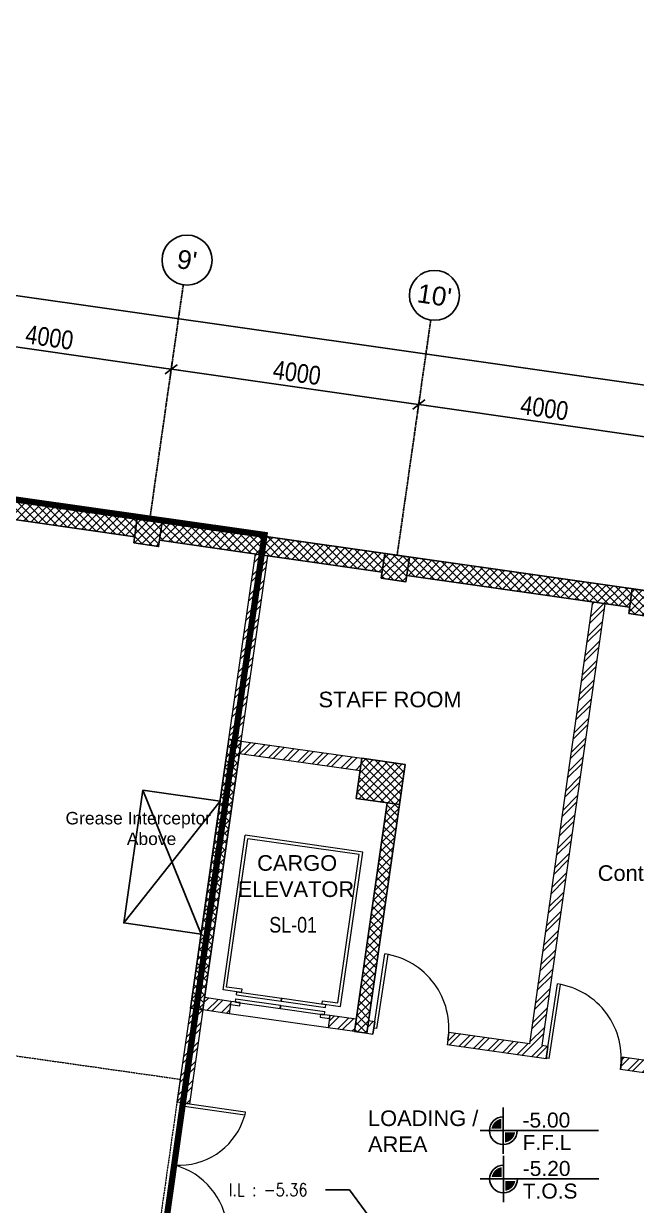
# Model space of a CAD drawing. Header units: inches. Extents: x 860051 to 1567527, y 277639 to 595672.
# Drawn here: x 1054677 to 1064481, y 358792 to 377720 of the extents above; entities that cross this region are included whole.
import ezdxf
from ezdxf.enums import TextEntityAlignment as Align

# ---------------------------------------------------------------- set-up
doc = ezdxf.new("R2010")
doc.units = ezdxf.units.IN
doc.header["$MEASUREMENT"] = 0
for name, pattern in [('CENTER', [50.8, 31.75, -6.35, 6.35, -6.35]), ('DASHED2', [9.525, 6.35, -3.175]), ('DOT2', [3.175, 0, -3.175]), ('HIDDEN', [9.525, 6.35, -3.175])]:
    doc.linetypes.add(name, pattern=pattern)
for name, color, linetype, lineweight in [('A-BLOCK', 43, 'Continuous', 13), ('A-DOOR', 10, 'Continuous', 15), ('A-ELEVATOR', 54, 'Continuous', 5), ('A-HATCH CONCRETE', 254, 'Continuous', 5), ('A-LEASING LINE', 7, 'DASHED2', 9), ('escape route', 8, 'HIDDEN', 15), ('wall hatch', 252, 'Continuous', 0)]:
    doc.layers.add(name, color=color, linetype=linetype, lineweight=lineweight)
for name, color, linetype in [('A-TEXT', 3, 'Continuous'), ('Axis', 9, 'CENTER'), ('dim-axis', 15, 'Continuous'), ('FFNEW', 252, 'Continuous'), ('P-PIPE-DRA-TXT', 181, 'Continuous'), ('P-VP-TXT', 181, 'Continuous'), ('S-COL', 210, 'Continuous'), ('S-WALL', 1, 'Continuous'), ('SHAFT', 7, 'Continuous'), ('STEEL', 5, 'Continuous'), ('TAXT', 3, 'Continuous'), ('TEXT', 181, 'Continuous')]:
    doc.layers.add(name, color=color, linetype=linetype)
doc.styles.add('ARIAL', font='ARIALN.TTF')
doc.styles.add('SS', font='romand.shx', dxfattribs={"width": 0.85, "height": 200})
doc.styles.get("Standard").update_dxf_attribs({"font": 'arial.ttf'})
doc.styles.add('style1', font='arial.ttf')
doc.dimstyles.new('1-100', dxfattribs={"dimtxt": 0.16, "dimasz": 0.15, "dimexe": 0.16, "dimexo": 0.0625, "dimgap": 0.05, "dimtad": 3, "dimzin": 0, "dimdsep": 46, "dimtxsty": 'Standard', "dimcen": 0.09, "dimclrd": 1, "dimclre": 256, "dimclrt": 2, "dimadec": 0, "dimazin": 0, "dimtfac": 1, "dimtofl": 0, "dimtmove": 2, "dimatfit": 2, "dimfxl": 1, "dimtolj": 1, "dimtzin": 0, "dimlwd": -1, "dimarcsym": 0})
doc.dimstyles.new('DIM-100', dxfattribs={"dimscale": 150, "dimtxt": 2, "dimasz": 1, "dimexe": 0.75, "dimexo": 1, "dimgap": 0.5, "dimtad": 1, "dimdec": 0, "dimzin": 11, "dimdsep": 46, "dimtxsty": 'ARIAL', "dimblk": 'R', "dimcen": 2.5, "dimdle": 1, "dimclrd": 256, "dimclre": 256, "dimclrt": 256, "dimazin": 0, "dimtfac": 1, "dimtdec": 0, "dimtix": 1, "dimtmove": 2, "dimatfit": 3, "dimldrblk": 'R', "dimtolj": 1, "dimtzin": 3, "dimlwd": -1, "dimlwe": 13, "dimarcsym": 0})
pattern_1 = [(45, (1013453.12, -69120.43), (-132.58252, 132.58252), []), (45, (1013541.5, -69120.43), (-132.58252, 132.58252), [])]
pattern_2 = [(45, (1013480.555, -68927.58), (-66.29126, 66.29126), []), (135, (1013480.555, -68927.58), (-66.29126, -66.29126), [])]

# ---------------------------------------------------------------- blocks, each defined once
blk = doc.blocks.new('R')
for p, q in [((-1.05, 0), (1.05, 0)), ((0, -1.05), (0, 1.05))]:
    blk.add_line(p, q)
at = {"color": 4, "lineweight": 13}
blk.add_line((-0.71, -0.71), (0.71, 0.71), dxfattribs=at)
blk = doc.blocks.new('*D104')
at = {"layer": 'Defpoints', "color": 0, "transparency": 16777216}
for p in [(1420642, 597441), (1470715, 593565), (1470260, 590370)]:
    blk.add_point(p, dxfattribs=at)
at = {"layer": 'dim-axis', "color": 251, "linetype": 'DOT2', "lineweight": 13, "transparency": 16777216}
for p, q in [((1420663, 597590), (1421113, 600748)), ((1470281, 590519), (1470731, 593676))]:
    blk.add_line(p, q, dxfattribs=at)
at = {"layer": 'dim-axis', "color": 251, "transparency": 16777216}
blk.add_line((1421216, 600619), (1470596, 593582), dxfattribs=at)
at = {"layer": 'dim-axis', "color": 251, "transparency": 16777216, "xscale": 120, "yscale": 120, "zscale": 120}
for p, rotation in [((1421097, 600636), 171.8890881608404), ((1470715, 593565), 351.8890881608405)]:
    blk.add_blockref('R', p, dxfattribs=dict(at, rotation=rotation))
at = {"layer": 'dim-axis', "color": 251, "transparency": 16777216, "insert": (1445938, 597327), "char_height": 300, "attachment_point": 5, "rotation": 351.8891, "style": 'ARIAL'}
blk.add_mtext('\\A1;50119', dxfattribs=at)
blk = doc.blocks.new('*D80')
at = {"layer": 'Defpoints', "color": 0, "transparency": 16777216}
for p in [(1450492, 597002), (1454452, 596437), (1454259, 595084)]:
    blk.add_point(p, dxfattribs=at)
at = {"layer": 'dim-axis', "color": 251, "linetype": 'DOT2', "lineweight": 13, "transparency": 16777216}
for p, q in [((1450471, 596853), (1450283, 595538)), ((1454431, 596288), (1454243, 594973))]:
    blk.add_line(p, q, dxfattribs=at)
at = {"layer": 'dim-axis', "color": 251, "transparency": 16777216}
blk.add_line((1450418, 595633), (1454140, 595101), dxfattribs=at)
at = {"layer": 'dim-axis', "color": 251, "transparency": 16777216, "xscale": 120, "yscale": 120, "zscale": 120}
for p, rotation in [((1450299, 595650), 171.8736112541112), ((1454259, 595084), 351.8736112541112)]:
    blk.add_blockref('R', p, dxfattribs=dict(at, rotation=rotation))
at = {"layer": 'dim-axis', "color": 251, "transparency": 16777216, "insert": (1452311, 595593), "char_height": 300, "attachment_point": 5, "rotation": 351.8736, "style": 'ARIAL'}
blk.add_mtext('\\A1;4000', dxfattribs=at)
blk = doc.blocks.new('*D81')
at = {"layer": 'Defpoints', "color": 0, "transparency": 16777216}
for p in [(1454452, 596437), (1458412, 595871), (1458219, 594519)]:
    blk.add_point(p, dxfattribs=at)
at = {"layer": 'dim-axis', "color": 251, "linetype": 'DOT2', "lineweight": 13, "transparency": 16777216}
for p, q in [((1454431, 596288), (1454243, 594973)), ((1458391, 595723), (1458203, 594407))]:
    blk.add_line(p, q, dxfattribs=at)
at = {"layer": 'dim-axis', "color": 251, "transparency": 16777216}
blk.add_line((1454378, 595067), (1458100, 594536), dxfattribs=at)
at = {"layer": 'dim-axis', "color": 251, "transparency": 16777216, "xscale": 120, "yscale": 120, "zscale": 120}
for p, rotation in [((1454259, 595084), 171.8736112541112), ((1458219, 594519), 351.8736112541112)]:
    blk.add_blockref('R', p, dxfattribs=dict(at, rotation=rotation))
at = {"layer": 'dim-axis', "color": 251, "transparency": 16777216, "insert": (1456271, 595027), "char_height": 300, "attachment_point": 5, "rotation": 351.8736, "style": 'ARIAL'}
blk.add_mtext('\\A1;4000', dxfattribs=at)
blk = doc.blocks.new('*D82')
at = {"layer": 'Defpoints', "color": 0, "transparency": 16777216}
for p in [(1458412, 595871), (1462372, 595306), (1462179, 593953)]:
    blk.add_point(p, dxfattribs=at)
at = {"layer": 'dim-axis', "color": 251, "linetype": 'DOT2', "lineweight": 13, "transparency": 16777216}
for p, q in [((1458391, 595723), (1458203, 594407)), ((1462351, 595157), (1462163, 593842))]:
    blk.add_line(p, q, dxfattribs=at)
at = {"layer": 'dim-axis', "color": 251, "transparency": 16777216}
blk.add_line((1458338, 594502), (1462060, 593970), dxfattribs=at)
at = {"layer": 'dim-axis', "color": 251, "transparency": 16777216, "xscale": 120, "yscale": 120, "zscale": 120}
for p, rotation in [((1458219, 594519), 171.8736112541112), ((1462179, 593953), 351.8736112541112)]:
    blk.add_blockref('R', p, dxfattribs=dict(at, rotation=rotation))
at = {"layer": 'dim-axis', "color": 251, "transparency": 16777216, "insert": (1460231, 594462), "char_height": 300, "attachment_point": 5, "rotation": 351.8736, "style": 'ARIAL'}
blk.add_mtext('\\A1;4000', dxfattribs=at)
blk = doc.blocks.new('SGSR')
at = {"layer": 'Axis', "color": 251, "ltscale": 0.5}
for p, q in [((1453914.5, 592670), (1454452.2, 596436.6)), ((1457874.3, 592104.8), (1458412, 595871.2))]:
    blk.add_line(p, q, dxfattribs=at)
at = {"layer": 'Axis', "color": 251, "linetype": 'Continuous'}
for centre in [(1454511.7, 596832.4), (1458471.4, 596267.3)]:
    blk.add_circle(centre, 400, dxfattribs=at)
at = {"layer": 'S-WALL', "color": 251}
blk.add_lwpolyline([(1417889.2, 562458.6), (1468019.2, 562458.6), (1469810.8, 590401.2), (1420184.3, 597484.1)], close=True, dxfattribs=at)
at = {"layer": 'Axis', "color": 251, "linetype": 'Continuous', "style": 'style1'}
for s, p in [("9'", (1454511.7, 596832.4)), ("10'", (1458471.4, 596267.3))]:
    blk.add_text(s, height=300, rotation=351.41133, dxfattribs=at).set_placement(p, align=Align.MIDDLE)
at = {"layer": 'dim-axis', "color": 251}
dim = blk.add_aligned_dim(p1=(1420641.6, 597441.4), p2=(1470259.6, 590370.1), distance=3227.1, dimstyle='DIM-100', override={"dimasz": 0.8, "dimclrd": 251, "dimclre": 251, "dimclrt": 251}, dxfattribs=at)
dim.commit()
dim.dimension.update_dxf_attribs({"geometry": '*D104', "text_midpoint": (1445938.1, 597326.5)})
for base, p1, p2, picture, middle in [((1454259.1, 595084.1), (1450492.3, 597001.9), (1454452.2, 596436.6), '*D80', (1452311.4, 595592.7)), ((1458218.9, 594518.7), (1454452.2, 596436.6), (1458412, 595871.2), '*D81', (1456271.2, 595027.3)), ((1462178.7, 593953.2), (1458412, 595871.2), (1462371.9, 595305.9), '*D82', (1460231.1, 594461.8))]:
    dim = blk.add_linear_dim(base=base, p1=p1, p2=p2, angle=171.87361, dimstyle='DIM-100', override={"dimasz": 0.8, "dimclrd": 251, "dimclre": 251, "dimclrt": 251}, dxfattribs=at)
    dim.commit()
    dim.dimension.update_dxf_attribs({"geometry": picture, "text_midpoint": middle})

msp = doc.modelspace()

# ---------------------------------------------------------------- hatches: boundary and pattern name
at = {"layer": 'A-HATCH CONCRETE'}
h = msp.add_hatch(dxfattribs=at)
h.set_pattern_fill('ANSI37', color=251, scale=750)
h.set_pattern_definition([(45, (1013479.92, -68927.58), (-66.29126, 66.29126), []), (135, (1013479.92, -68927.58), (-66.29126, -66.29126), [])])
h.paths.add_polyline_path([(1056439.2, 369401.9), (1056835.2, 369345.3), (1056891.7, 369741.3), (1056495.7, 369797.9)])
h = msp.add_hatch(dxfattribs=at)
h.set_pattern_fill('ANSI37', color=254, scale=750)
h.set_pattern_definition([(45, (1013479.92, -68927.58), (-66.29126, 66.29126), []), (135, (1013479.92, -68927.58), (-66.29126, -66.29126), [])])
h.paths.add_polyline_path([(1060399.1, 368836.6), (1060795.1, 368780.1), (1060851.6, 369176.1), (1060455.6, 369232.6)])
h = msp.add_hatch(dxfattribs=at)
h.set_pattern_fill('ANSI37', color=254, scale=750)
h.set_pattern_definition(pattern_2)
h.paths.add_polyline_path([(1064359.6, 368271.3), (1064755.6, 368214.8), (1064812.1, 368610.8), (1064416.1, 368667.3)])
h = msp.add_hatch(dxfattribs=at)
h.set_pattern_fill('ANSI37', color=251, scale=750)
h.set_pattern_definition([(45, (1013480.555, -68927.58), (-66.29126, 66.29126), []), (135, (1013480.555, -68927.58), (-66.29126, -66.29126), [])])
h.paths.add_polyline_path([(1057960.6, 366256.8), (1058158.5, 366228.5), (1057543.8, 361922.2), (1057345.9, 361950.4)])
h = msp.add_hatch(dxfattribs=at)
h.set_pattern_fill('ANSI37', color=254, scale=750)
h.set_pattern_definition(pattern_2)
h.paths.add_polyline_path([(1060088.9, 365953), (1059997.1, 365309.5), (1060690.1, 365210.6), (1060781.9, 365854.1)])
h = msp.add_hatch(dxfattribs=at)
h.set_pattern_fill('ANSI37', color=254, scale=750)
h.set_pattern_definition(pattern_2)
h.paths.add_polyline_path([(1060690.1, 365210.6), (1060492.1, 365238.9), (1059969.3, 361576.2), (1060167.3, 361547.5)])
at = {"layer": 'STEEL', "ltscale": 0.5}
for points in [[(1062322.2, 360019.6), (1062162.6, 360019.6, -0.3250229), (1062322.2, 360179.2)], [(1062541.9, 359959.6), (1062382.2, 359959.6), (1062382.2, 359799.9, 0.3250229)], [(1062326, 359244.5), (1062166.4, 359244.5, -0.3250229), (1062326, 359404.2)], [(1062545.7, 359184.5), (1062386, 359184.5), (1062386, 359024.9, 0.3250229)]]:
    msp.add_hatch(color=254, dxfattribs=at).paths.add_polyline_path(points)
at = {"layer": 'wall hatch', "ltscale": 500}
h = msp.add_hatch(dxfattribs=at)
h.set_pattern_fill('ANSI32', color=251, scale=500)
h.set_pattern_definition([(45, (1104342.45, 800970.28), (-132.58252, 132.58252), []), (45, (1104430.84, 800970.28), (-132.58252, 132.58252), [])])
h.paths.add_polyline_path([(1058581.9, 369198.4), (1058383.9, 369226.6), (1057960.6, 366256.8), (1058158.5, 366228.5)])
h.paths.add_polyline_path([(1058130.4, 366030.5), (1058158.6, 366228.5), (1058158.5, 366228.5), (1058130.2, 366030.5)])
h = msp.add_hatch(dxfattribs=at)
h.set_pattern_fill('ANSI32', color=254, scale=500)
h.set_pattern_definition([(45, (1013480.56, -68927.58), (-132.58252, 132.58252), []), (45, (1013568.94, -68927.58), (-132.58252, 132.58252), [])])
h.paths.add_polyline_path([(1061454.3, 361364), (1063038.2, 361138), (1063066.5, 361336), (1062967.5, 361350.1), (1063977.7, 368428.3), (1063779.7, 368456.5), (1062769.5, 361378.4), (1061482.5, 361562), (1061482.5, 361562)])
h.paths.add_polyline_path([(1060167.3, 361547.7), (1060266.3, 361533.6), (1060293.2, 361731.8), (1060195.6, 361746.4)])
h = msp.add_hatch(dxfattribs=at)
h.set_pattern_fill('ANSI35', color=254, scale=500)
h.set_pattern_definition([(45, (1065528.91, 357536.53), (-88.3883, 88.3883), []), (45, (1065617.3, 357536.53), (-88.3883, 88.3883), [156.25, -31.25, 0, -31.25])])
edge = h.paths.add_edge_path(flags=17)
edge.add_line((1067161, 368028), (1066963.1, 368056.3))
edge.add_line((1066963.1, 368056.3), (1065851.4, 360267.7))
edge.add_line((1065851.4, 360267.7), (1066064.9, 360237.2))
edge.add_line((1066064.9, 360237.2), (1067161, 368028))
edge.add_line((1067161, 368028), (1066963.1, 368056.3))
h.paths.add_polyline_path([(1067161, 368028), (1066963.1, 368056.3), (1065851.4, 360267.7), (1066064.9, 360237.2)], flags=17)
h.paths.add_polyline_path([(1065336.9, 356718.9), (1065365.1, 356916.9), (1061373.4, 357486.6), (1061373.4, 357325.1), (1061373.4, 357288.1), (1061373.4, 346559.4), (1061573.4, 346559.4), (1061573.4, 357256)])
h.paths.add_polyline_path([(1065655, 357532.1), (1065457, 357560.3), (1065421.6, 357312.8), (1065619.6, 357284.6)])
h.paths.add_polyline_path([(1061373.4, 345259.4), (1061573.4, 345262.3), (1061573.4, 345359.4), (1061373.4, 345359.4)])
h = msp.add_hatch(dxfattribs=at)
h.set_pattern_fill('ANSI32', color=254, scale=500)
h.set_pattern_definition([(45, (1104342.45, 800970.28), (-132.58252, 132.58252), []), (45, (1104430.84, 800970.28), (-132.58252, 132.58252), [])])
h.paths.add_polyline_path([(1058158.5, 366228.5), (1058130.2, 366030.5), (1060060.7, 365755), (1060088.9, 365952.9)])
h = msp.add_hatch(dxfattribs=at)
h.set_pattern_fill('ANSI32', color=251, scale=500)
h.set_pattern_definition([(45, (1013453.12, -69120.43), (-132.58252, 132.58252), []), (45, (1013541.5, -69120.43), (-132.58252, 132.58252), [])])
h.paths.add_polyline_path([(1057543.9, 361922.2), (1057572.2, 362120.5), (1057571.8, 362120.6), (1057545.2, 361931.6), (1057544.6, 361927), (1057543.9, 361922), (1057543.9, 361922)])
h = msp.add_hatch(dxfattribs=at)
h.set_pattern_fill('ANSI32', color=254, scale=500)
h.set_pattern_definition(pattern_1)
h.paths.add_polyline_path([(1057543.9, 361922), (1057964.3, 361866.2), (1057992.3, 362061.9), (1057571.8, 362120.6), (1057545.2, 361931.6), (1057544.6, 361927)])
h = msp.add_hatch(dxfattribs=at)
h.set_pattern_fill('ANSI32', color=251, scale=500)
h.set_pattern_definition([(45, (1013480.56, -68927.58), (-132.58252, 132.58252), []), (45, (1013568.94, -68927.58), (-132.58252, 132.58252), [])])
h.paths.add_polyline_path([(1057328.6, 360416.6), (1057543.8, 361922.2), (1057345.9, 361950.4), (1057133.6, 360444.9)])
h = msp.add_hatch(dxfattribs=at)
h.set_pattern_fill('ANSI32', color=254, scale=500)
h.set_pattern_definition(pattern_1)
h.paths.add_polyline_path([(1059983.8, 361680.1), (1059997.2, 361774), (1059576.9, 361834), (1059548.7, 361636), (1059969, 361576), (1059983.2, 361676.4)])
h = msp.add_hatch(dxfattribs=at)
h.set_pattern_fill('ANSI32', color=254, scale=500)
h.set_pattern_definition([(45, (1013452.27, -69125.6), (-132.58252, 132.58252), []), (45, (1013540.66, -69125.6), (-132.58252, 132.58252), [])])
h.paths.add_polyline_path([(1065909.1, 360728.2), (1065937.4, 360926.2), (1064254.4, 361166.4), (1064226.2, 360968.4)])
h.paths.add_polyline_path([(1070788.2, 360234.1), (1070760, 360036.1), (1071702.8, 359902.5), (1071715.7, 360102.7)])
h.paths.add_polyline_path([(1068186, 360403.2), (1068214.3, 360601.2), (1066135.4, 360898), (1066107.1, 360700)])

# ---------------------------------------------------------------- linework, layer by layer
at = {"layer": 'A-BLOCK', "color": 254, "ltscale": 100}
for p, q in [((1063779.7, 368456.5), (1062769.5, 361378.4)), ((1063977.7, 368428.3), (1062967.5, 361350.1)), ((1058158.5, 366228.5), (1060088.9, 365953)), ((1057924.8, 365958.5), (1057924.2, 365958.6)), ((1057931.9, 366059.8), (1057939.1, 366058.7)), ((1058130.2, 366030.5), (1060060.6, 365755.1)), ((1057993, 362060.1), (1057572.1, 362119.9)), ((1057964.7, 361862.1), (1057543.9, 361922.2)), ((1057993, 362060.1), (1057964.7, 361862.1)), ((1059576.9, 361834), (1059548.7, 361636)), ((1059997.6, 361774), (1059576.9, 361834)), ((1060294.5, 361731.6), (1060266.3, 361533.6)), ((1059969.4, 361576), (1059548.7, 361636)), ((1061482.5, 361562), (1061454.3, 361364)), ((1062769.5, 361378.4), (1061482.5, 361562)), ((1063038.2, 361138), (1061454.3, 361364)), ((1063066.5, 361336), (1062967.5, 361350.1)), ((1063066.5, 361336), (1063038.2, 361138)), ((1064254.4, 361166.4), (1064226.2, 360968.4)), ((1065921, 360928.5), (1064254.4, 361166.4)), ((1065909.1, 360728.2), (1064226.2, 360968.4))]:
    msp.add_line(p, q, dxfattribs=at)
at = {"layer": 'A-BLOCK', "color": 251, "ltscale": 100}
for p, q in [((1058158.5, 366228.5), (1058158.6, 366228.5)), ((1057924.8, 365958.5), (1057924.2, 365958.6)), ((1057931.9, 366059.8), (1057939.1, 366058.7)), ((1058130.2, 366030.5), (1058130.4, 366030.5)), ((1057572.1, 362119.9), (1057572.1, 362119.9)), ((1057346, 361950.4), (1057131.1, 360445.6)), ((1057543.9, 361922.2), (1057329, 360416.6)), ((1057543.9, 361922.2), (1057329, 360416.6)), ((1057543.9, 361922.2), (1057543.9, 361922.2)), ((1057329, 360416.6), (1057131.1, 360445.6))]:
    msp.add_line(p, q, dxfattribs=at)
for points in [[(1057960.6, 366256.8), (1058384.6, 369226.5)], [(1058158.5, 366228.5), (1058582.6, 369198.3)], [(1058158.5, 366228.5), (1058582.6, 369198.3)]]:
    msp.add_lwpolyline(points, dxfattribs=at)
at = {"layer": 'A-BLOCK', "color": 254, "ltscale": 100}
msp.add_lwpolyline([(1060167.3, 361547.7), (1060266.3, 361533.6), (1060294.5, 361731.6), (1060195.6, 361746.4)], dxfattribs=at)
at = {"layer": 'A-DOOR', "color": 254}
for p, q in [((1060280.4, 361632.6), (1060458.3, 362819.3)), ((1060328.6, 361625.3), (1060507.8, 362811.9)), ((1063040.1, 361151.3), (1063218.6, 362337.9)), ((1063088.8, 361143.9), (1063268.1, 362330.5)), ((1060328.6, 361625.3), (1060280.4, 361632.6)), ((1063088.8, 361143.9), (1063040.2, 361150.8))]:
    msp.add_line(p, q, dxfattribs=at)
at = {"layer": 'A-DOOR', "color": 251}
for points in [[(1057322, 360367.4), (1057224.2, 360381.4), (1057231.3, 360430.9)], [(1057282.6, 360423.5), (1057233.2, 360430.7), (1057329.1, 360416.9)]]:
    msp.add_lwpolyline(points, dxfattribs=at)
at = {"layer": 'A-DOOR', "color": 254}
msp.add_lwpolyline([(1057329.1, 360416.9), (1058222.8, 360288.2), (1058215.6, 360238.7), (1057322, 360367.4)], dxfattribs=at)
for centre, radius, start, end in [((1060281, 361633), 1199.5, 351.20816, 81.46587), ((1063040, 361151.2), 1200.1, 351.24159, 81.40866), ((1057162.8, 360527), 1092.4, 271.37111, 344.35838), ((1056790.6, 358322.6), 1153.3, 1.4715, 70.0116)]:
    msp.add_arc(centre, radius, start, end, dxfattribs=at)
at = {"layer": 'A-DOOR', "color": 251}
for centre, radius, start, end in [((1057162.8, 360527), 1092.4, 266.02719, 271.37111), ((1056790.6, 358322.6), 1153.3, 70.0116, 75.10468)]:
    msp.add_arc(centre, radius, start, end, dxfattribs=at)
at = {"layer": 'A-ELEVATOR', "color": 254}
for p, q in [((1057867.9, 362245.5), (1058221.1, 364720.5)), ((1057924.5, 362288), (1058263.6, 364663.9)), ((1060102.1, 364452), (1058221.1, 364720.5)), ((1060046.1, 364409.5), (1058263.6, 364663.9)), ((1059707, 362033.6), (1060046.1, 364409.5)), ((1059748.9, 361977), (1060102.1, 364452)), ((1058172, 362252.7), (1057924.5, 362288)), ((1058164.9, 362203.1), (1057867.9, 362245.5)), ((1058067.4, 362049.5), (1058074.5, 362099)), ((1058067.4, 362049.5), (1058074.5, 362099)), ((1058074.5, 362099), (1058786.6, 361997.4)), ((1058083.8, 362164.2), (1058090.9, 362213.7)), ((1058083.8, 362164.2), (1058795.9, 362062.5)), ((1058090.9, 362213.7), (1058803, 362112.1)), ((1058164.9, 362203.1), (1058172, 362252.7)), ((1058164.9, 362203.1), (1058172, 362252.7)), ((1058795.9, 362062.5), (1058803, 362112.1)), ((1058795.9, 362062.5), (1058803, 362112.1)), ((1058803, 362112.1), (1058812.9, 362110.6)), ((1058803, 362112.1), (1058812.9, 362110.6)), ((1058805.8, 362061.1), (1058812.9, 362110.6)), ((1058805.8, 362061.1), (1058812.9, 362110.6)), ((1058812.9, 362110.6), (1059513.3, 362010.7)), ((1058067.4, 362049.5), (1058779.6, 361947.8)), ((1058779.6, 361947.8), (1058786.6, 361997.4)), ((1058779.6, 361947.8), (1058786.6, 361997.4)), ((1058789.5, 361946.4), (1058796.5, 361995.9)), ((1058789.5, 361946.4), (1059489.9, 361846.4)), ((1058796.5, 361995.9), (1059496.9, 361896)), ((1058805.8, 362061.1), (1059506.2, 361961.1)), ((1059451.9, 362019.4), (1059459, 362069)), ((1059451.9, 362019.4), (1059459, 362069)), ((1059451.9, 362019.4), (1059748.9, 361977)), ((1059459, 362069), (1059707, 362033.6)), ((1059506.2, 361961.1), (1059513.3, 362010.7)), ((1059506.2, 361961.1), (1059513.3, 362010.7)), ((1059548.7, 361636), (1057964.7, 361862.1)), ((1059489.9, 361846.4), (1059496.9, 361896)), ((1059489.9, 361846.4), (1059496.9, 361896))]:
    msp.add_line(p, q, dxfattribs=at)
for points in [[(1058136.7, 362039.6), (1057993, 362060.1), (1057986, 362011.4), (1058134.5, 361990.2), (1058141.5, 362038.9)], [(1059572.2, 361834.7), (1059428.4, 361855.2), (1059421.4, 361805.7), (1059569.9, 361784.5), (1059576.9, 361834)], [(1059572.2, 361834.7), (1059428.4, 361855.2), (1059421.4, 361805.7), (1059569.9, 361784.5), (1059576.9, 361834)]]:
    msp.add_lwpolyline(points, close=True, dxfattribs=at)
at = {"layer": 'A-HATCH CONCRETE', "color": 251, "linetype": 'Continuous'}
for p, q in [((1054757.5, 369744.2), (1054404, 370097.7)), ((1054448.8, 369788.3), (1054714, 370053.5)), ((1054912.1, 369722.2), (1054558.6, 370075.6)), ((1055066.8, 369700.1), (1054713.3, 370053.6)), ((1054564.9, 369771.7), (1054830.1, 370036.9)), ((1054680.9, 369755.2), (1054946.1, 370020.3)), ((1054796.9, 369738.6), (1055062.1, 370003.8)), ((1055221.4, 369678), (1054868, 370031.5)), ((1054912.9, 369722), (1055178.1, 369987.2)), ((1055376.1, 369655.9), (1055022.6, 370009.4)), ((1055029, 369705.5), (1055294.2, 369970.7)), ((1055145, 369688.9), (1055410.2, 369954.1)), ((1055530.8, 369633.9), (1055177.3, 369987.3)), ((1055261, 369672.4), (1055526.2, 369937.5)), ((1055685.4, 369611.8), (1055331.9, 369965.3)), ((1055377, 369655.8), (1055642.2, 369921)), ((1055840.1, 369589.7), (1055486.6, 369943.2)), ((1055493.1, 369639.2), (1055758.2, 369904.4)), ((1055609.1, 369622.7), (1055874.3, 369887.9)), ((1055994.7, 369567.6), (1055641.2, 369921.1)), ((1055725.1, 369606.1), (1055990.3, 369871.3)), ((1056149.4, 369545.6), (1055795.9, 369899.1)), ((1055841.1, 369589.6), (1056106.3, 369854.8)), ((1056304, 369523.5), (1055950.5, 369877)), ((1056454.6, 369505.5), (1056105.2, 369854.9)), ((1055957.1, 369573), (1056222.3, 369838.2)), ((1056073.2, 369556.4), (1056338.4, 369821.6)), ((1056189.2, 369539.9), (1056454.4, 369805.1)), ((1056471.2, 369621.5), (1056259.9, 369832.8)), ((1056305.2, 369523.3), (1056482.5, 369700.6)), ((1056487.8, 369737.5), (1056414.5, 369810.8)), ((1056570.6, 369787.3), (1056569.2, 369788.7)), ((1056569.3, 369787.4), (1056570.4, 369788.5)), ((1056685.4, 369770.9), (1056686.4, 369772)), ((1056725.3, 369765.2), (1056723.8, 369766.6)), ((1056801.4, 369754.3), (1056802.5, 369755.4)), ((1056865.5, 369553.3), (1057034.5, 369722.3)), ((1056879.9, 369743.1), (1056878.5, 369744.5)), ((1056885.3, 369440.5), (1057150.5, 369705.7)), ((1056887.6, 369708), (1056918.5, 369738.8)), ((1057232, 369391.1), (1056891, 369732)), ((1057001.4, 369424), (1057266.5, 369689.2)), ((1057386.6, 369369), (1057033.1, 369722.5)), ((1057117.4, 369407.4), (1057382.6, 369672.6)), ((1057541.3, 369346.9), (1057187.8, 369700.4)), ((1057695.9, 369324.8), (1057342.4, 369678.3)), ((1056421.2, 369506.8), (1056460.4, 369546)), ((1056922.7, 369435.2), (1056857.9, 369499.9)), ((1057077.3, 369413.1), (1056874.5, 369616)), ((1057233.4, 369390.8), (1057498.6, 369656)), ((1057349.4, 369374.3), (1057614.6, 369639.5)), ((1057465.4, 369357.7), (1057730.6, 369622.9)), ((1057850.6, 369302.8), (1057497.1, 369656.3)), ((1057581.5, 369341.2), (1057846.7, 369606.4)), ((1058005.2, 369280.7), (1057651.8, 369634.2)), ((1057697.5, 369324.6), (1057962.7, 369589.8)), ((1058159.9, 369258.6), (1057806.4, 369612.1)), ((1057813.5, 369308.1), (1058078.7, 369573.2)), ((1057929.5, 369291.5), (1058194.7, 369556.7)), ((1058314.6, 369236.5), (1057961.1, 369590)), ((1058045.6, 369274.9), (1058310.8, 369540.1)), ((1058469.2, 369214.5), (1058115.7, 369568)), ((1058161.6, 369258.4), (1058426.8, 369523.6)), ((1058587, 369229.3), (1058270.4, 369545.9)), ((1058277.6, 369241.8), (1058542.8, 369507)), ((1058603.5, 369345.3), (1058425, 369523.8)), ((1058620.1, 369461.4), (1058579.7, 369501.7)), ((1058393.6, 369225.3), (1058618.4, 369450.1)), ((1058509.7, 369208.7), (1058596.4, 369295.4))]:
    msp.add_line(p, q, dxfattribs=at)
at = {"layer": 'A-HATCH CONCRETE', "color": 254, "linetype": 'Continuous'}
for p, q in [((1058618.4, 369450.1), (1058658.8, 369490.4)), ((1059087.8, 369126.2), (1058734.3, 369479.7)), ((1058596.4, 369295.4), (1058774.8, 369473.9)), ((1058778.5, 369170.3), (1058603.5, 369345.3)), ((1058933.2, 369148.2), (1058620.1, 369461.4)), ((1058625.7, 369192.1), (1058890.9, 369457.3)), ((1058741.7, 369175.6), (1059006.9, 369440.8)), ((1058857.7, 369159), (1059122.9, 369424.2)), ((1059242.5, 369104.1), (1058889, 369457.6)), ((1058973.7, 369142.5), (1059238.9, 369407.6)), ((1059397.1, 369082), (1059043.7, 369435.5)), ((1059089.8, 369125.9), (1059355, 369391.1)), ((1059551.8, 369060), (1059198.3, 369413.4)), ((1059205.8, 369109.3), (1059471, 369374.5)), ((1059321.8, 369092.8), (1059587, 369358)), ((1059706.5, 369037.9), (1059353, 369391.4)), ((1059437.8, 369076.2), (1059703, 369341.4)), ((1059861.1, 369015.8), (1059507.6, 369369.3)), ((1059553.9, 369059.7), (1059819.1, 369324.9)), ((1060015.8, 368993.7), (1059662.3, 369347.2)), ((1059669.9, 369043.1), (1059935.1, 369308.3)), ((1059785.9, 369026.5), (1060051.1, 369291.7)), ((1060170.4, 368971.7), (1059816.9, 369325.2)), ((1060325.1, 368949.6), (1059971.6, 369303.1)), ((1058623.9, 369192.4), (1058587, 369229.3)), ((1059901.9, 369010), (1060167.1, 369275.2)), ((1060018, 368993.4), (1060283.1, 369258.6)), ((1060421.1, 368986.2), (1060126.2, 369281)), ((1060134, 368976.9), (1060399.2, 369242.1)), ((1060250, 368960.3), (1060445.2, 369155.5)), ((1060437.6, 369102.2), (1060280.9, 369258.9)), ((1060454.2, 369218.2), (1060435.6, 369236.9)), ((1060514, 369224.3), (1060515.2, 369225.5)), ((1060591.8, 369213.2), (1060590.2, 369214.8)), ((1060630, 369207.8), (1060631.2, 369208.9)), ((1060746.4, 369191.2), (1060744.9, 369192.7)), ((1060746.1, 369191.2), (1060747.2, 369192.4)), ((1060828.3, 369008.2), (1060979.3, 369159.3)), ((1060830.1, 368877.5), (1061095.3, 369142.7)), ((1060850.3, 369162.9), (1060863.3, 369175.8)), ((1061253, 368817.1), (1060899.5, 369170.6)), ((1060946.1, 368860.9), (1061211.3, 369126.1)), ((1061407.7, 368795.1), (1061054.2, 369148.6)), ((1061062.2, 368844.4), (1061327.4, 369109.6)), ((1061562.3, 368773), (1061208.8, 369126.5)), ((1061717, 368750.9), (1061363.5, 369104.4)), ((1060366, 368943.7), (1060423.2, 369000.9)), ((1060943.7, 368861.3), (1060824.3, 368980.7)), ((1061098.4, 368839.2), (1060840.9, 369096.7)), ((1061178.2, 368827.8), (1061443.4, 369093)), ((1061294.2, 368811.3), (1061559.4, 369076.5)), ((1061410.2, 368794.7), (1061675.4, 369059.9)), ((1061871.6, 368728.9), (1061518.1, 369082.3)), ((1061526.3, 368778.2), (1061791.4, 369043.3)), ((1061642.3, 368761.6), (1061907.5, 369026.8)), ((1062026.3, 368706.8), (1061672.8, 369060.3)), ((1061758.3, 368745), (1062023.5, 369010.2)), ((1062181, 368684.7), (1061827.5, 369038.2)), ((1061874.3, 368728.5), (1062139.5, 368993.7)), ((1062335.6, 368662.6), (1061982.1, 369016.1)), ((1061990.3, 368711.9), (1062255.5, 368977.1)), ((1062106.4, 368695.4), (1062371.6, 368960.5)), ((1062490.3, 368640.6), (1062136.8, 368994.1)), ((1062222.4, 368678.8), (1062487.6, 368944)), ((1062644.9, 368618.5), (1062291.4, 368972)), ((1062338.4, 368662.2), (1062603.6, 368927.4)), ((1062799.6, 368596.4), (1062446.1, 368949.9)), ((1062454.4, 368645.7), (1062719.6, 368910.9)), ((1062954.2, 368574.3), (1062600.7, 368927.8)), ((1062570.5, 368629.1), (1062835.7, 368894.3)), ((1062686.5, 368612.6), (1062951.7, 368877.7)), ((1063108.9, 368552.3), (1062755.4, 368905.8)), ((1062802.5, 368596), (1063067.7, 368861.2)), ((1063263.5, 368530.2), (1062910.1, 368883.7)), ((1062918.5, 368579.4), (1063183.7, 368844.6)), ((1063034.6, 368562.9), (1063299.7, 368828.1)), ((1063418.2, 368508.1), (1063064.7, 368861.6)), ((1063150.6, 368546.3), (1063415.8, 368811.5)), ((1063572.9, 368486.1), (1063219.4, 368839.5)), ((1063266.6, 368529.8), (1063531.8, 368795)), ((1063727.5, 368464), (1063374, 368817.5)), ((1063382.6, 368513.2), (1063647.8, 368778.4)), ((1063498.7, 368496.6), (1063763.8, 368761.8)), ((1063882.2, 368441.9), (1063528.7, 368795.4)), ((1063614.7, 368480.1), (1063879.9, 368745.3)), ((1064036.8, 368419.8), (1063683.3, 368773.3)), ((1063730.7, 368463.5), (1063995.9, 368728.7)), ((1064191.5, 368397.8), (1063838, 368751.3)), ((1064346.1, 368375.7), (1063992.6, 368729.2)), ((1063846.7, 368447), (1064111.9, 368712.2)), ((1063962.7, 368430.4), (1064227.9, 368695.6)), ((1064078.8, 368413.8), (1064344, 368679)), ((1064387.5, 368466.9), (1064147.3, 368707.1)), ((1064194.8, 368397.3), (1064408, 368610.5)), ((1064404.1, 368582.9), (1064302, 368685)), ((1064458.3, 368661.3), (1064456.6, 368663)), ((1064458.7, 368661.2), (1064460, 368662.5)), ((1064310.8, 368380.7), (1064385.9, 368455.8))]:
    msp.add_line(p, q, dxfattribs=at)
at = {"layer": 'A-LEASING LINE', "color": 6, "const_width": 100}
msp.add_lwpolyline([(1022963.9, 374585), (1022196.7, 362875.9), (1044073.6, 359753.6), (1044073.6, 353209.3), (1043173.4, 353209.5), (1043173.4, 349659.4), (1035123.4, 349659.4), (1035123.4, 339559.4), (1061472.8, 339559.4), (1061472.8, 345159.4), (1059723.2, 345159.4), (1059723.2, 351184.4), (1055862.5, 351184.4), (1055862.6, 358172.7), (1056886.1, 358025.9), (1058036.9, 366166.7), (1058044.6, 366165.6), (1058531.7, 369531.2), (1022963.9, 374585)], dxfattribs=at)
at = {"layer": 'escape route', "color": 251, "ltscale": 0.5}
for p, q in [((1023306.7, 365646.9), (1057183.4, 360811.8)), ((1057183.4, 360811.8), (1056844, 358434))]:
    msp.add_line(p, q, dxfattribs=at)
at = {"layer": 'S-COL', "color": 254, "linetype": 'ByBlock'}
for p, q in [((1059969.3, 361576), (1060492.1, 365238.9)), ((1060690.1, 365210.6), (1060167.3, 361547.7)), ((1060167.3, 361547.7), (1059969.3, 361576))]:
    msp.add_line(p, q, dxfattribs=at)
at = {"layer": 'S-COL', "color": 251}
msp.add_lwpolyline([(1056439.2, 369401.9), (1056835.2, 369345.3), (1056891.7, 369741.3), (1056495.7, 369797.9)], close=True, dxfattribs=at)
at = {"layer": 'S-COL', "color": 254, "linetype": 'ByBlock'}
for points in [[(1060399.1, 368836.6), (1060795.1, 368780.1), (1060851.6, 369176.1), (1060455.6, 369232.6)], [(1064359.6, 368271.3), (1064755.6, 368214.8), (1064812.1, 368610.8), (1064416.1, 368667.3)], [(1060088.9, 365953), (1059997.1, 365309.5), (1060690.1, 365210.6), (1060781.9, 365854.1)]]:
    msp.add_lwpolyline(points, close=True, dxfattribs=at)
at = {"layer": 'S-COL', "color": 251}
msp.add_lwpolyline([(1057960.6, 366256.8), (1058158.5, 366228.5), (1057543.8, 361922.2), (1057345.9, 361950.4), (1057960.6, 366256.8)], dxfattribs=at)
at = {"layer": 'S-WALL', "color": 254}
for points in [[(1022963.9, 374585), (1022963.9, 374585), (1020668.8, 339559.4), (1070798.8, 339559.4), (1072590.4, 367502.1), (1058624.9, 369495.3)], [(1060414, 368936.9), (1058582.6, 369198.3)], [(1064373.9, 368371.7), (1060810, 368880.4)]]:
    msp.add_lwpolyline(points, dxfattribs=at)
at = {"layer": 'S-WALL', "color": 251}
for points in [[(1058624.9, 369495.3), (1022963.9, 374585)], [(1056454.2, 369502.1), (1052889.8, 370010.8)], [(1058582.6, 369198.3), (1056850.1, 369445.5)]]:
    msp.add_lwpolyline(points, dxfattribs=at)
at = {"layer": 'SHAFT', "color": 251, "ltscale": 0.5}
for p, q in [((1056581.8, 365443.3), (1057515.5, 363138.2)), ((1056278.1, 363314.9), (1057819.3, 365266.7))]:
    msp.add_line(p, q, dxfattribs=at)
msp.add_lwpolyline([(1056581.8, 365443.3), (1057819.3, 365266.7), (1057515.5, 363138.2), (1056278.1, 363314.9)], close=True, dxfattribs=at)
at = {"layer": 'STEEL', "color": 254, "ltscale": 0.5}
for p, q in [((1062352.2, 359617.6), (1062352.2, 360361.6)), ((1061980.2, 359989.6), (1063875.3, 359989.6)), ((1062356, 358842.5), (1062356, 359586.5)), ((1061984, 359214.5), (1063879.1, 359214.5))]:
    msp.add_line(p, q, dxfattribs=at)
for centre in [(1062352.2, 359989.6), (1062356, 359214.5)]:
    msp.add_arc(centre, 222, 90, 0, dxfattribs=at)

# ---------------------------------------------------------------- block references
at = {"layer": 'FFNEW', "color": 6, "linetype": 'Continuous'}
msp.add_blockref('SGSR', (-397220.4, -222899.1), dxfattribs=at)

# ---------------------------------------------------------------- texts
at = {"layer": 'A-TEXT', "color": 254, "insert": (1058607.8, 363411.2), "char_height": 250, "width": 99819.651, "attachment_point": 1, "rotation": 0.00424, "style": 'ARIAL'}
msp.add_mtext('SL-01', dxfattribs=at)
at = {"layer": 'P-PIPE-DRA-TXT', "color": 253, "ltscale": 10, "style": 'SS', "width": 0.85}
msp.add_text('I.L : -5.36', height=200, dxfattribs=at).set_placement((1057959.5, 358942))
at = {"layer": 'STEEL', "color": 254, "ltscale": 0.5, "style": 'style1', "flags": 8}
for tag, p, s in [('-5.00', (1062660, 360038.6), '+ 0.00'), ('F.F.L', (1062660, 359676.6), 'F.F.L'), ('-5.20', (1062663.8, 359263.5), '+ 0.00'), ('T.O.S', (1062663.8, 358901.5), 'F.F.L')]:
    msp.add_attdef(tag, p, s, height=240, dxfattribs=at)
at = {"layer": 'TAXT', "color": 251, "ltscale": 100, "style": 'style1'}
for s, p in [('Grease Interceptor', (1055347.4, 364893.9)), ('Above', (1056328, 364564.1))]:
    msp.add_text(s, height=200, dxfattribs=at).set_placement(p)
at = {"layer": 'TEXT', "color": 254, "ltscale": 0.5, "style": 'style1'}
for s, p in [('STAFF ROOM', (1059395.4, 366769.8)), ('CARGO', (1058413, 364151.5)), ('CARGO', (1058413, 364151.5)), ('Control Room', (1063863.1, 363989.6)), ('ELEVATOR', (1058102.8, 363731.4)), ('ELEVATOR', (1058102.8, 363731.4))]:
    msp.add_text(s, height=250, dxfattribs=at).set_placement(p)
at = {"layer": 'TEXT', "color": 254, "ltscale": 0.5, "insert": (1060187.3, 360312.9), "char_height": 250, "width": 2512.079, "attachment_point": 1, "style": 'style1'}
msp.add_mtext('LOADING / AREA', dxfattribs=at)

# ---------------------------------------------------------------- leaders
at = {"layer": 'P-VP-TXT'}
msp.add_leader([(1061105.1, 357394.4), (1059893.3, 359040.4), (1059509.1, 359040.4)], dimstyle='1-100', override={"dimasz": 150, "dimtad": 0, "dimclrd": 253}, dxfattribs=at)

doc.saveas('drawing.dxf')
